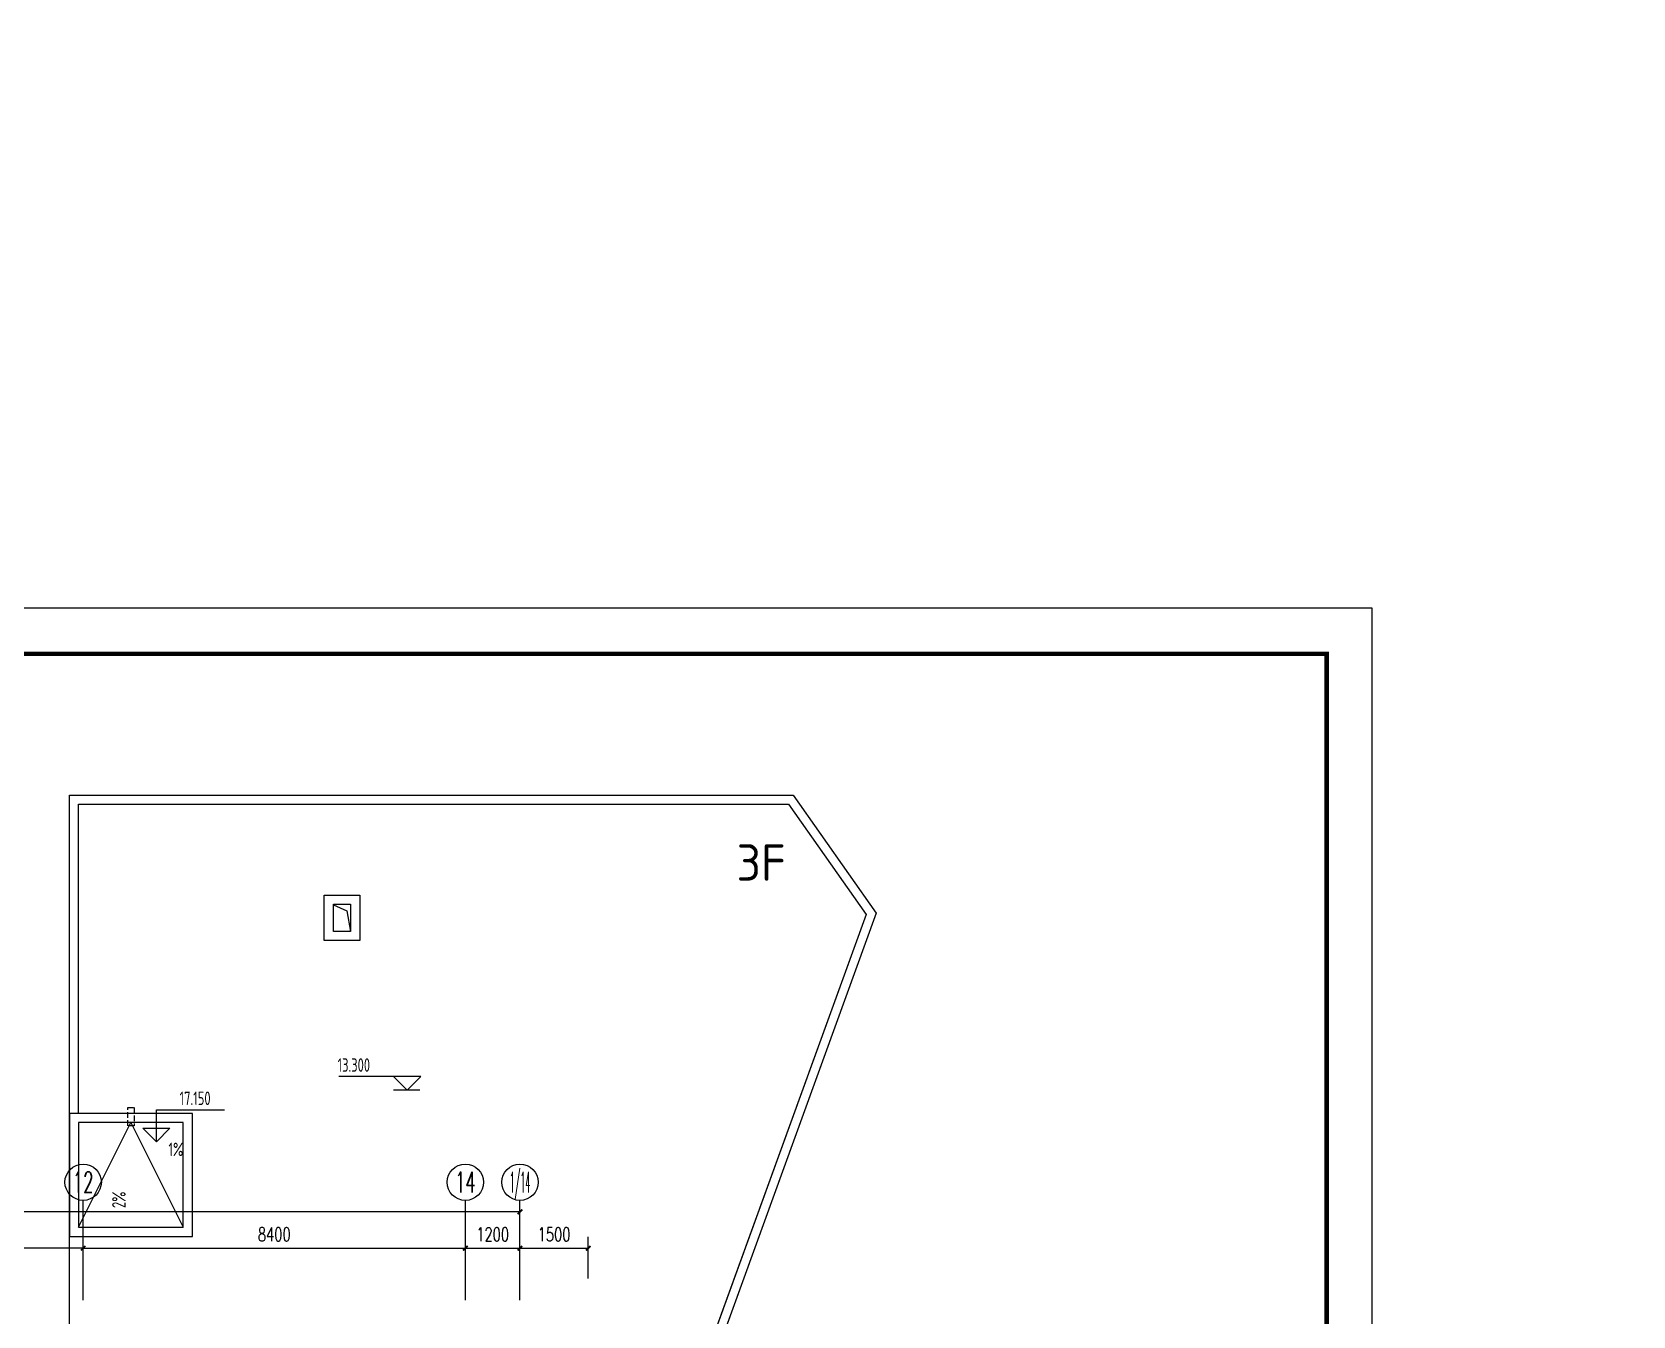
# Model space of a CAD drawing. Extents: x 2166032 to 5302137, y 581493 to 2416206.
# Drawn here: x 2509170 to 2544354, y 1077364 to 1105586 of the extents above; entities that cross this region are included whole.
import ezdxf
from ezdxf.enums import TextEntityAlignment as Align

# ---------------------------------------------------------------- set-up
doc = ezdxf.new("R2010")
doc.units = 0
doc.header["$LTSCALE"] = 1000
doc.header["$MEASUREMENT"] = 0
doc.linetypes.add('DASH', pattern=[0.35, 0.25, -0.1])
for name, color, linetype in [('AXIS', 3, 'Continuous'), ('AXIS_TEXT', 7, 'Continuous'), ('DIM1', 3, 'Continuous'), ('DIM_ELEV', 3, 'Continuous'), ('DIM_SYMB', 3, 'Continuous'), ('PUB_TEXT', 7, 'Continuous'), ('PUB_TITLE', 137, 'Continuous'), ('STAIR', 8, 'Continuous'), ('WALL', 8, 'Continuous'), ('厨卫', 8, 'Continuous'), ('屋面', 151, 'Continuous'), ('道路', 2, 'Continuous')]:
    doc.layers.add(name, color=color, linetype=linetype)
doc.styles.add('1', font='@tssdeng.shx', dxfattribs={"width": 0.8, "height": 3.5, "bigfont": '!tssdchn.shx'})
doc.styles.add('_TCH_AXIS', font='complex_.ttf')
doc.styles.add('_TCH_DIM', font='tssdeng.shx', dxfattribs={"bigfont": 'tssdchn.shx'})
doc.styles.add('COMPLEX', font='complex_.ttf')
doc.styles.add('DIM_FONT', font='simplex_.ttf', dxfattribs={"width": 0.7})
doc.dimstyles.new('DIMN', dxfattribs={"dimtxt": 300, "dimasz": 100, "dimexe": 250, "dimexo": 300, "dimgap": 150, "dimtad": 1, "dimdec": 0, "dimzin": 0, "dimdsep": 46, "dimtxsty": 'DIM_FONT', "dimblk": 'ARCHTICK', "dimcen": 0.09, "dimclrt": 7, "dimazin": 2, "dimtfac": 1, "dimtdec": 0, "dimtix": 1, "dimtmove": 2, "dimatfit": 3, "dimldrblk": 'ARCHTICK', "dimfxl": 1, "dimtolj": 1, "dimtzin": 0, "dimarcsym": 0})

# ---------------------------------------------------------------- blocks, each defined once
blk = doc.blocks.new('_ArchTick')
at = {"color": 0, "linetype": 'ByBlock', "const_width": 0.4}
blk.add_lwpolyline([(-0.5, -0.5), (0.5, 0.5)], dxfattribs=at)
blk = doc.blocks.new('*D2993')
at = {"layer": 'AXIS', "color": 0, "lineweight": -2}
for p, q in [((2501894, 1078189), (2501894, 1079104)), ((2510294, 1078189), (2510294, 1079104)), ((2501894, 1078854), (2506078, 1078854)), ((2510294, 1078854), (2507111, 1078854))]:
    blk.add_line(p, q, dxfattribs=at)
at = {"layer": 'Defpoints', "color": 0}
for p in [(2510294, 1078854), (2501894, 1077889), (2510294, 1077889)]:
    blk.add_point(p, dxfattribs=at)
at = {"layer": 'AXIS', "color": 0, "lineweight": -2, "xscale": 100, "yscale": 100, "zscale": 100, "rotation": 180}
blk.add_blockref('_ArchTick', (2501894, 1078854), dxfattribs=at)
at = {"layer": 'AXIS', "color": 0, "lineweight": -2, "xscale": 100, "yscale": 100, "zscale": 100}
blk.add_blockref('_ArchTick', (2510294, 1078854), dxfattribs=at)
at = {"layer": 'AXIS', "color": 7, "insert": (2506594, 1079129), "char_height": 300, "attachment_point": 5, "style": 'DIM_FONT'}
blk.add_mtext('\\A1;8400', dxfattribs=at)
blk = doc.blocks.new('*D2994')
at = {"layer": 'AXIS', "color": 0, "lineweight": -2}
for p, q in [((2510294, 1078189), (2510294, 1079104)), ((2518694, 1078189), (2518694, 1079104)), ((2510294, 1078854), (2518694, 1078854))]:
    blk.add_line(p, q, dxfattribs=at)
at = {"layer": 'Defpoints', "color": 0}
for p in [(2518694, 1078854), (2510294, 1077889), (2518694, 1077889)]:
    blk.add_point(p, dxfattribs=at)
at = {"layer": 'AXIS', "color": 0, "lineweight": -2, "xscale": 100, "yscale": 100, "zscale": 100, "rotation": 180}
blk.add_blockref('_ArchTick', (2510294, 1078854), dxfattribs=at)
at = {"layer": 'AXIS', "color": 0, "lineweight": -2, "xscale": 100, "yscale": 100, "zscale": 100}
blk.add_blockref('_ArchTick', (2518694, 1078854), dxfattribs=at)
at = {"layer": 'AXIS', "color": 7, "insert": (2514494, 1079159), "char_height": 300, "attachment_point": 5, "style": 'DIM_FONT'}
blk.add_mtext('\\A1;8400', dxfattribs=at)
blk = doc.blocks.new('*D2995')
at = {"layer": 'AXIS', "color": 0, "lineweight": -2}
for p, q in [((2518694, 1078189), (2518694, 1079104)), ((2519894, 1078189), (2519894, 1079104)), ((2518694, 1078854), (2519894, 1078854))]:
    blk.add_line(p, q, dxfattribs=at)
at = {"layer": 'Defpoints', "color": 0}
for p in [(2519894, 1078854), (2518694, 1077889), (2519894, 1077889)]:
    blk.add_point(p, dxfattribs=at)
at = {"layer": 'AXIS', "color": 0, "lineweight": -2, "xscale": 100, "yscale": 100, "zscale": 100, "rotation": 180}
blk.add_blockref('_ArchTick', (2518694, 1078854), dxfattribs=at)
at = {"layer": 'AXIS', "color": 0, "lineweight": -2, "xscale": 100, "yscale": 100, "zscale": 100}
blk.add_blockref('_ArchTick', (2519894, 1078854), dxfattribs=at)
at = {"layer": 'AXIS', "color": 7, "insert": (2519294, 1079156), "char_height": 300, "attachment_point": 5, "style": 'DIM_FONT'}
blk.add_mtext('\\A1;1200', dxfattribs=at)
blk = doc.blocks.new('*D2996')
at = {"layer": 'AXIS', "color": 0, "lineweight": -2}
for p, q in [((2519894, 1078189), (2519894, 1079104)), ((2521394, 1078189), (2521394, 1079104)), ((2519894, 1078854), (2521394, 1078854))]:
    blk.add_line(p, q, dxfattribs=at)
at = {"layer": 'Defpoints', "color": 0}
for p in [(2521394, 1078854), (2519894, 1077889), (2521394, 1077889)]:
    blk.add_point(p, dxfattribs=at)
at = {"layer": 'AXIS', "color": 0, "lineweight": -2, "xscale": 100, "yscale": 100, "zscale": 100, "rotation": 180}
blk.add_blockref('_ArchTick', (2519894, 1078854), dxfattribs=at)
at = {"layer": 'AXIS', "color": 0, "lineweight": -2, "xscale": 100, "yscale": 100, "zscale": 100}
blk.add_blockref('_ArchTick', (2521394, 1078854), dxfattribs=at)
at = {"layer": 'AXIS', "color": 7, "insert": (2520644, 1079156), "char_height": 300, "attachment_point": 5, "style": 'DIM_FONT'}
blk.add_mtext('\\A1;1500', dxfattribs=at)
blk = doc.blocks.new('*D3027')
at = {"layer": 'AXIS', "color": 0, "lineweight": -2}
for p, q in [((2450094, 1078489), (2450094, 1079904)), ((2519894, 1078489), (2519894, 1079904)), ((2450094, 1079654), (2483367, 1079654)), ((2519894, 1079654), (2484587, 1079654))]:
    blk.add_line(p, q, dxfattribs=at)
at = {"layer": 'Defpoints', "color": 0}
for p in [(2519894, 1079654), (2450094, 1078189), (2519894, 1078189)]:
    blk.add_point(p, dxfattribs=at)
at = {"layer": 'AXIS', "color": 0, "lineweight": -2, "xscale": 100, "yscale": 100, "zscale": 100, "rotation": 180}
blk.add_blockref('_ArchTick', (2450094, 1079654), dxfattribs=at)
at = {"layer": 'AXIS', "color": 0, "lineweight": -2, "xscale": 100, "yscale": 100, "zscale": 100}
blk.add_blockref('_ArchTick', (2519894, 1079654), dxfattribs=at)
at = {"layer": 'AXIS', "color": 7, "insert": (2483977, 1079929), "char_height": 300, "attachment_point": 5, "style": 'DIM_FONT'}
blk.add_mtext('\\A1;69800', dxfattribs=at)
blk = doc.blocks.new('_AXISO')
blk.add_circle((0, 0), 0.5)
at = {"layer": 'AXIS_TEXT', "style": 'COMPLEX', "width": 1.171875}
blk.add_attdef('A', text='', height=0.56, dxfattribs=at).set_placement((-0.25, -0.28), (0.25, -0.28), align=Align.FIT)

msp = doc.modelspace()

# ---------------------------------------------------------------- linework, layer by layer
msp.add_circle((2604640.5, 1020101.3), 438608.5)
at = {"layer": 'AXIS'}
for p, q in [((2510294.4, 1077714.3), (2510294.4, 1079904.4)), ((2518694.4, 1077714.3), (2518694.4, 1079904.4)), ((2519894.4, 1077714.3), (2519894.4, 1079904.4))]:
    msp.add_line(p, q, dxfattribs=at)
at = {"layer": 'DIM_ELEV', "linetype": 'Continuous'}
for p, q in [((2517714.8, 1082627), (2515914.8, 1082627)), ((2517414.8, 1082327), (2517114.8, 1082627)), ((2517414.8, 1082327), (2517714.8, 1082627)), ((2517694.3, 1082327), (2517114.8, 1082327))]:
    msp.add_line(p, q, dxfattribs=at)
at = {"layer": 'DIM_ELEV'}
for p, q in [((2511902.6, 1081195.6), (2511902.6, 1081895.6)), ((2511902.6, 1081895.6), (2513402.6, 1081895.6)), ((2511902.6, 1081195.6), (2511602.6, 1081495.6)), ((2511602.6, 1081495.6), (2512202.6, 1081495.6)), ((2511902.6, 1081195.6), (2512202.6, 1081495.6))]:
    msp.add_line(p, q, dxfattribs=at)
at = {"layer": 'DIM_SYMB'}
for points in [[(2509769.1, 1080777.6, 0, 0, 0), (2510629.8, 1080777.6, 80, 0, 0), (2510929.8, 1080777.6, 0, 0, 0)], [(2511328.3, 1079346.6, 0, 0, 0), (2511328.3, 1080207.4, 80, 0, 0), (2511328.3, 1080507.4, 0, 0, 0)], [(2512919.7, 1080777.6, 0, 0, 0), (2512058.9, 1080777.6, 80, 0, 0), (2511758.9, 1080777.6, 0, 0, 0)]]:
    msp.add_lwpolyline(points, format="xyseb", dxfattribs=at)
at = {"layer": 'PUB_TITLE'}
msp.add_lwpolyline([(2433524.2, 1033519.6), (2538624.2, 1033519.6), (2538624.2, 1092919.6), (2433524.2, 1092919.6)], close=True, dxfattribs=at)
at = {"layer": 'PUB_TITLE', "const_width": 100}
msp.add_lwpolyline([(2436024.2, 1034519.6), (2537624.2, 1034519.6), (2537624.2, 1091919.6), (2436024.2, 1091919.6)], close=True, dxfattribs=at)
at = {"layer": 'STAIR'}
for points in [[(2509994.4, 1076444.3), (2509994.4, 1088814.3), (2525897.2, 1088814.3), (2527724.4, 1086217.4), (2521394.4, 1068755.3)], [(2510194.4, 1081814.3), (2510194.4, 1088614.3), (2525793.3, 1088614.3), (2527500.8, 1086187.6), (2521394.4, 1069342.2)], [(2527724.4, 1086217.4), (2515724.5, 1053114.3), (2512394.4, 1053114.3)], [(2527500.8, 1086187.6), (2515584.3, 1053314.3), (2512394.4, 1053314.3)], [(2512694.4, 1079114.3), (2512694.4, 1081814.3), (2509994.4, 1081814.3), (2509994.4, 1079114.3), (2512694.4, 1079114.3)]]:
    msp.add_lwpolyline(points, dxfattribs=at)
msp.add_lwpolyline([(2512494.4, 1079314.3), (2512494.4, 1081614.3), (2510194.4, 1081614.3), (2510194.4, 1079314.3)], close=True, dxfattribs=at)
at = {"layer": 'WALL'}
msp.add_lwpolyline([(2509994.4, 1076924.8), (2509994.4, 1088814.3), (2525897.2, 1088814.3), (2527724.4, 1086217.4), (2521394.4, 1068755.3)], dxfattribs=at)
for points in [[(2515594.4, 1086614.3), (2516372.7, 1086614.3), (2516372.7, 1085614.3), (2515594.4, 1085614.3)], [(2515794.4, 1086414.3), (2516172.7, 1086414.3), (2516172.7, 1085814.3), (2515794.4, 1085814.3)]]:
    msp.add_lwpolyline(points, close=True, dxfattribs=at)
at = {"layer": '厨卫', "linetype": 'DASH', "ltscale": 0.5}
msp.add_lwpolyline([(2511414.2, 1081545.4), (2511274.2, 1081545.4), (2511274.2, 1081945.4), (2511414.2, 1081945.4), (2511414.2, 1081545.4)], dxfattribs=at)
at = {"layer": '屋面'}
msp.add_lwpolyline([(2510194.4, 1079314.3), (2511344.4, 1081614.3), (2512494.4, 1079314.3)], dxfattribs=at)
at = {"layer": '道路'}
msp.add_lwpolyline([(2515794.4, 1086404.6), (2516092.2, 1086270.9), (2516172.7, 1085814.3)], dxfattribs=at)

# ---------------------------------------------------------------- block references
at = {"layer": 'AXIS'}
ref = msp.add_blockref('_AXISO', (2510294.4, 1080304.4), dxfattribs=dict(at, xscale=800, yscale=800, zscale=800))
ref.add_attrib('A', '12', dxfattribs={"layer": 'AXIS_TEXT', "height": 452.55, "style": '_TCH_AXIS', "width": 0.597514}).set_placement((2510068.1, 1080078.1), (2510520.6, 1080078.1), align=Align.FIT)
ref = msp.add_blockref('_AXISO', (2518694.4, 1080304.4), dxfattribs=dict(at, xscale=800, yscale=800, zscale=800))
ref.add_attrib('A', '14', dxfattribs={"layer": 'AXIS_TEXT', "height": 452.55, "style": '_TCH_AXIS', "width": 0.581255}).set_placement((2518468.1, 1080078.1), (2518920.6, 1080078.1), align=Align.FIT)
ref = msp.add_blockref('_AXISO', (2519894.4, 1080304.4), dxfattribs=dict(at, xscale=800, yscale=800, zscale=800))
ref.add_attrib('A', '1/14', dxfattribs={"layer": 'AXIS_TEXT', "height": 452.55, "style": '_TCH_AXIS', "width": 0.286726}).set_placement((2519668.1, 1080078.1), (2520120.6, 1080078.1), align=Align.FIT)

# ---------------------------------------------------------------- texts
at = {"layer": 'DIM1', "style": '1'}
msp.add_text('3F', height=800, rotation=359.9544, dxfattribs=at).set_placement((2524654.3, 1086932))
at = {"layer": 'PUB_TEXT', "linetype": 'Continuous', "style": '_TCH_DIM', "width": 0.705882}
msp.add_text('13.300', height=297.5, dxfattribs=at).set_placement((2515884.8, 1082732))
at = {"layer": 'PUB_TEXT', "style": '_TCH_DIM', "width": 0.705882}
for s, p in [('17.150', (2512412.6, 1082000.6)), ('1%', (2512169.3, 1080877.6))]:
    msp.add_text(s, height=297.5, dxfattribs=at).set_placement(p)
msp.add_text('2%', height=297.5, rotation=90, dxfattribs=at).set_placement((2511228.3, 1079737))

# ---------------------------------------------------------------- dimensions: what is measured, and where the dimension line sits
at = {"layer": 'AXIS'}
for base, p1, p2, picture, middle in [((2519894.4, 1079654.4), (2450094.4, 1078188.6), (2519894.4, 1078188.6), '*D3027', (2483977.2, 1079929.4)), ((2510294.4, 1078854.4), (2501894.4, 1077888.6), (2510294.4, 1077888.6), '*D2993', (2506594.4, 1079129.4))]:
    dim = msp.add_linear_dim(base=base, p1=p1, p2=p2, angle=0, dimstyle='DIMN', dxfattribs=at)
    dim.commit()
    dim.dimension.update_dxf_attribs({"geometry": picture, "text_midpoint": middle, "dimtype": 161})
for p1, p2, picture, middle in [((2510294.4, 1077888.6), (2518694.4, 1077888.6), '*D2994', (2514494.4, 1079159.2)), ((2518694.4, 1077888.6), (2519894.4, 1077888.6), '*D2995', (2519294.4, 1079155.8)), ((2519894.4, 1077888.6), (2521394.4, 1077888.6), '*D2996', (2520644.4, 1079155.8))]:
    dim = msp.add_aligned_dim(p1=p1, p2=p2, distance=965.8, dimstyle='DIMN', dxfattribs=at)
    dim.commit()
    dim.dimension.update_dxf_attribs({"geometry": picture, "text_midpoint": middle})

doc.saveas('drawing.dxf')
